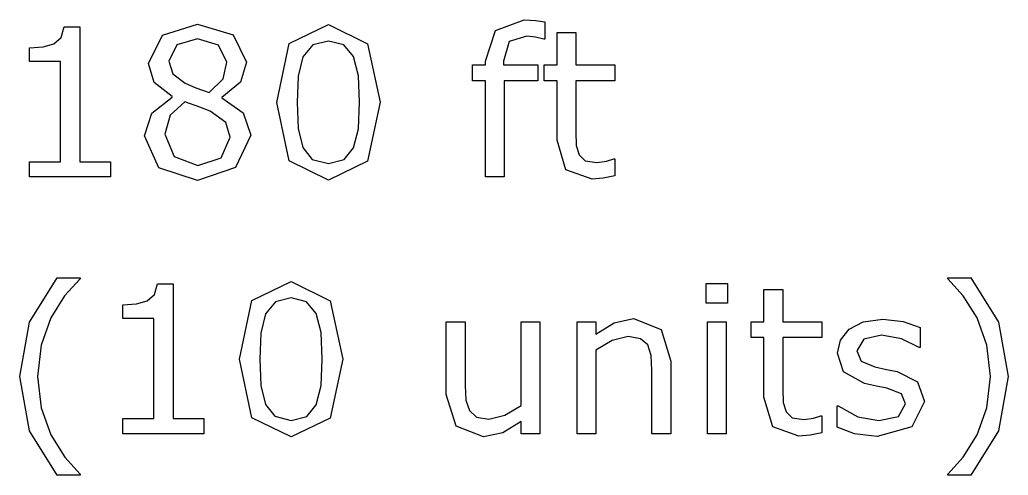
# Model space of a CAD drawing. Extents: x -17 to 192, y 167 to 459.
# Drawn here: x 73.21 to 83.39, y 400.95 to 405.64 of the extents above; entities that cross this region are included whole.
import ezdxf

# ---------------------------------------------------------------- set-up
doc = ezdxf.new("R2010")
doc.units = 0

msp = doc.modelspace()

# ---------------------------------------------------------------- linework, layer by layer
at = {"layer": 'Layer 1', "color": 7}
for points in [[(75.590122, 404.447734), (75.434061, 404.115973), (75.043388, 403.983682), (74.644444, 404.112872), (74.496651, 404.443601), (74.571065, 404.675111), (74.780871, 404.840476), (74.780871, 404.846667), (74.596904, 404.991359), (74.537992, 405.18773), (74.680618, 405.477118), (75.043388, 405.592873), (75.411322, 405.482285), (75.548781, 405.201166), (75.48367, 404.995495), (75.292466, 404.838399), (75.292466, 404.832207), (75.513642, 404.679244), (75.590122, 404.447734), (75.590122, 404.447734)], [(76.92234, 404.7888), (76.792115, 404.180053), (76.390073, 403.986783), (75.98493, 404.183151), (75.857806, 404.786731), (75.986997, 405.39238), (76.390073, 405.588748), (76.794181, 405.389279), (76.92234, 404.7888), (76.92234, 404.7888)], [(78.618357, 405.438888), (78.608011, 405.438888), (78.524297, 405.457488), (78.433347, 405.467834), (78.251446, 405.412025), (78.195635, 405.212553), (78.195635, 405.173279), (78.546001, 405.173279), (78.546001, 405.009981), (78.201837, 405.009981), (78.201837, 404.018821), (78.007532, 404.018821), (78.007532, 405.009973), (77.876275, 405.009973), (77.876275, 405.173271), (78.007532, 405.173271), (78.007532, 405.211511), (78.109852, 405.526738), (78.405441, 405.637325), (78.522228, 405.631134), (78.618346, 405.616662), (78.618357, 405.438888)], [(74.14525, 404.018821), (73.312229, 404.018821), (73.312229, 404.175917), (73.632621, 404.175917), (73.632621, 405.207378), (73.312229, 405.207378), (73.312229, 405.347938), (73.451754, 405.358283), (73.564409, 405.390321), (73.638823, 405.455435), (73.670864, 405.562922), (73.831058, 405.562922), (73.831058, 404.175928), (74.14525, 404.175928), (74.14525, 404.018821)], [(79.340793, 404.029156), (79.220905, 404.005396), (79.106182, 403.996083), (78.837466, 404.091169), (78.745481, 404.396058), (78.745481, 405.009973), (78.614224, 405.009973), (78.614224, 405.173271), (78.745481, 405.173271), (78.745481, 405.505034), (78.939785, 405.505034), (78.939785, 405.173271), (79.340793, 405.173271), (79.340793, 405.009973), (78.939785, 405.009973), (78.939785, 404.483908), (78.943913, 404.341282), (78.972853, 404.246198), (79.034863, 404.18522), (79.15682, 404.16662), (79.256039, 404.180061), (79.330453, 404.20382), (79.340798, 404.20382), (79.340793, 404.029156)], [(75.345177, 405.19911), (75.259393, 405.374809), (75.042353, 405.440955), (74.828414, 405.378944), (74.745732, 405.211511), (74.787073, 405.08232), (74.914195, 404.986203), (75.023751, 404.937628), (75.16431, 404.888018), (75.305902, 405.02961), (75.345177, 405.19911), (75.345177, 405.19911)], [(76.650521, 404.319578), (76.699098, 404.515949), (76.712539, 404.7888), (76.699098, 405.061651), (76.649489, 405.258019), (76.55027, 405.37791), (76.390073, 405.418216), (76.228841, 405.37791), (76.128591, 405.255953), (76.080014, 405.056484), (76.067605, 404.786731), (76.078982, 404.516981), (76.127556, 404.322679), (76.223674, 404.199687), (76.390073, 404.157314), (76.551302, 404.197621), (76.650521, 404.319578), (76.650521, 404.319578)], [(75.377215, 404.428099), (75.334842, 404.580025), (75.171544, 404.69578), (75.065092, 404.738156), (74.911096, 404.792933), (74.761234, 404.655474), (74.705423, 404.459103), (74.801541, 404.228627), (75.045454, 404.137677), (75.286265, 404.215192), (75.377215, 404.428099), (75.377215, 404.428099)], [(73.834159, 400.947179), (73.597481, 400.947179), (73.313261, 401.405029), (73.211976, 401.96417), (73.313261, 402.523308), (73.597481, 402.981161), (73.834159, 402.981161), (73.834159, 402.970816), (73.673962, 402.796151), (73.533402, 402.566707), (73.432117, 402.286623), (73.393877, 401.964162), (73.431085, 401.640667), (73.533402, 401.361614), (73.674996, 401.13217), (73.834159, 400.957506), (73.834159, 400.947179)], [(76.537866, 402.14297), (76.407644, 401.534223), (76.0056, 401.340953), (75.600457, 401.537321), (75.473335, 402.140901), (75.602526, 402.74655), (76.0056, 402.942918), (76.40971, 402.743449), (76.537866, 402.14297), (76.537866, 402.14297)], [(83.39222, 401.964181), (83.290935, 401.40504), (83.006714, 400.94719), (82.770037, 400.94719), (82.770037, 400.957535), (82.9292, 401.132199), (83.070794, 401.361643), (83.172079, 401.640696), (83.210319, 401.964191), (83.172079, 402.286652), (83.070794, 402.566737), (82.9292, 402.79618), (82.770037, 402.970845), (82.770037, 402.98119), (83.006714, 402.98119), (83.290935, 402.523337), (83.39222, 401.964199), (83.39222, 401.964181)], [(75.106433, 401.372991), (74.273409, 401.372991), (74.273409, 401.530087), (74.593803, 401.530087), (74.593803, 402.561548), (74.273409, 402.561548), (74.273409, 402.702108), (74.412934, 402.712453), (74.525588, 402.744491), (74.600002, 402.809605), (74.632043, 402.917092), (74.79224, 402.917092), (74.79224, 401.530098), (75.106433, 401.530098), (75.106433, 401.372991)], [(80.500412, 402.720711), (80.281303, 402.720711), (80.281303, 402.922249), (80.500412, 402.922249), (80.500412, 402.720711)], [(81.471927, 401.383336), (81.352039, 401.359577), (81.237316, 401.350263), (80.9686, 401.445349), (80.876615, 401.750239), (80.876615, 402.364153), (80.745358, 402.364153), (80.745358, 402.527451), (80.876615, 402.527451), (80.876615, 402.859215), (81.070919, 402.859215), (81.070919, 402.527451), (81.471927, 402.527451), (81.471927, 402.364153), (81.070919, 402.364153), (81.070919, 401.838088), (81.075047, 401.695462), (81.103987, 401.600379), (81.165997, 401.5394), (81.287954, 401.5208), (81.387173, 401.534241), (81.461587, 401.558001), (81.471932, 401.558001), (81.471927, 401.383336)], [(76.26605, 401.673748), (76.314625, 401.870119), (76.328065, 402.14297), (76.314625, 402.415821), (76.265015, 402.612189), (76.165797, 402.73208), (76.0056, 402.772386), (75.844371, 402.73208), (75.744117, 402.610123), (75.695543, 402.410654), (75.683134, 402.140901), (75.694511, 401.871151), (75.743088, 401.676849), (75.839206, 401.553857), (76.005602, 401.511484), (76.166834, 401.551791), (76.266052, 401.673748), (76.26605, 401.673748)], [(78.569782, 401.372991), (78.37548, 401.372991), (78.37548, 401.50115), (78.187377, 401.382294), (77.98894, 401.340953), (77.705754, 401.45154), (77.604467, 401.778134), (77.604467, 402.527441), (77.798771, 402.527441), (77.798771, 401.870119), (77.807026, 401.719222), (77.842165, 401.612769), (77.914513, 401.546624), (78.043704, 401.52596), (78.208033, 401.565232), (78.375467, 401.665485), (78.375467, 402.527446), (78.569769, 402.527446), (78.569782, 401.372991)], [(79.917502, 401.372991), (79.7232, 401.372991), (79.7232, 402.030316), (79.713886, 402.179144), (79.679779, 402.288697), (79.605365, 402.352776), (79.479275, 402.374472), (79.312876, 402.335197), (79.14648, 402.234944), (79.14648, 401.372991), (78.952176, 401.372991), (78.952176, 402.527441), (79.14648, 402.527441), (79.14648, 402.399285), (79.334583, 402.517106), (79.534052, 402.559482), (79.819307, 402.446825), (79.917491, 402.122298), (79.917502, 401.372991)], [(80.488009, 401.372991), (80.293707, 401.372991), (80.293707, 402.527441), (80.488009, 402.527441), (80.488009, 401.372991)], [(82.531293, 401.705797), (82.400034, 401.446381), (82.043468, 401.345096), (81.807823, 401.375068), (81.629023, 401.442248), (81.629023, 401.660323), (81.639368, 401.660323), (81.844007, 401.549735), (82.060015, 401.509429), (82.260519, 401.55077), (82.332867, 401.680992), (82.293592, 401.784346), (82.142697, 401.84429), (82.034176, 401.865986), (81.913254, 401.892857), (81.697246, 402.010681), (81.634201, 402.202916), (81.663141, 402.337274), (81.753057, 402.449928), (81.899818, 402.526411), (82.100322, 402.555349), (82.309094, 402.529499), (82.485827, 402.468523), (82.485827, 402.260783), (82.475482, 402.260783), (82.294616, 402.352768), (82.085841, 402.391008), (81.906009, 402.349667), (81.832627, 402.228745), (81.877069, 402.121258), (82.017629, 402.062346), (82.13752, 402.037555), (82.249139, 402.014827), (82.457911, 401.908375), (82.531293, 401.705802), (82.531293, 401.705797)]]:
    msp.add_lwpolyline(points, dxfattribs=at)

doc.saveas('drawing.dxf')
